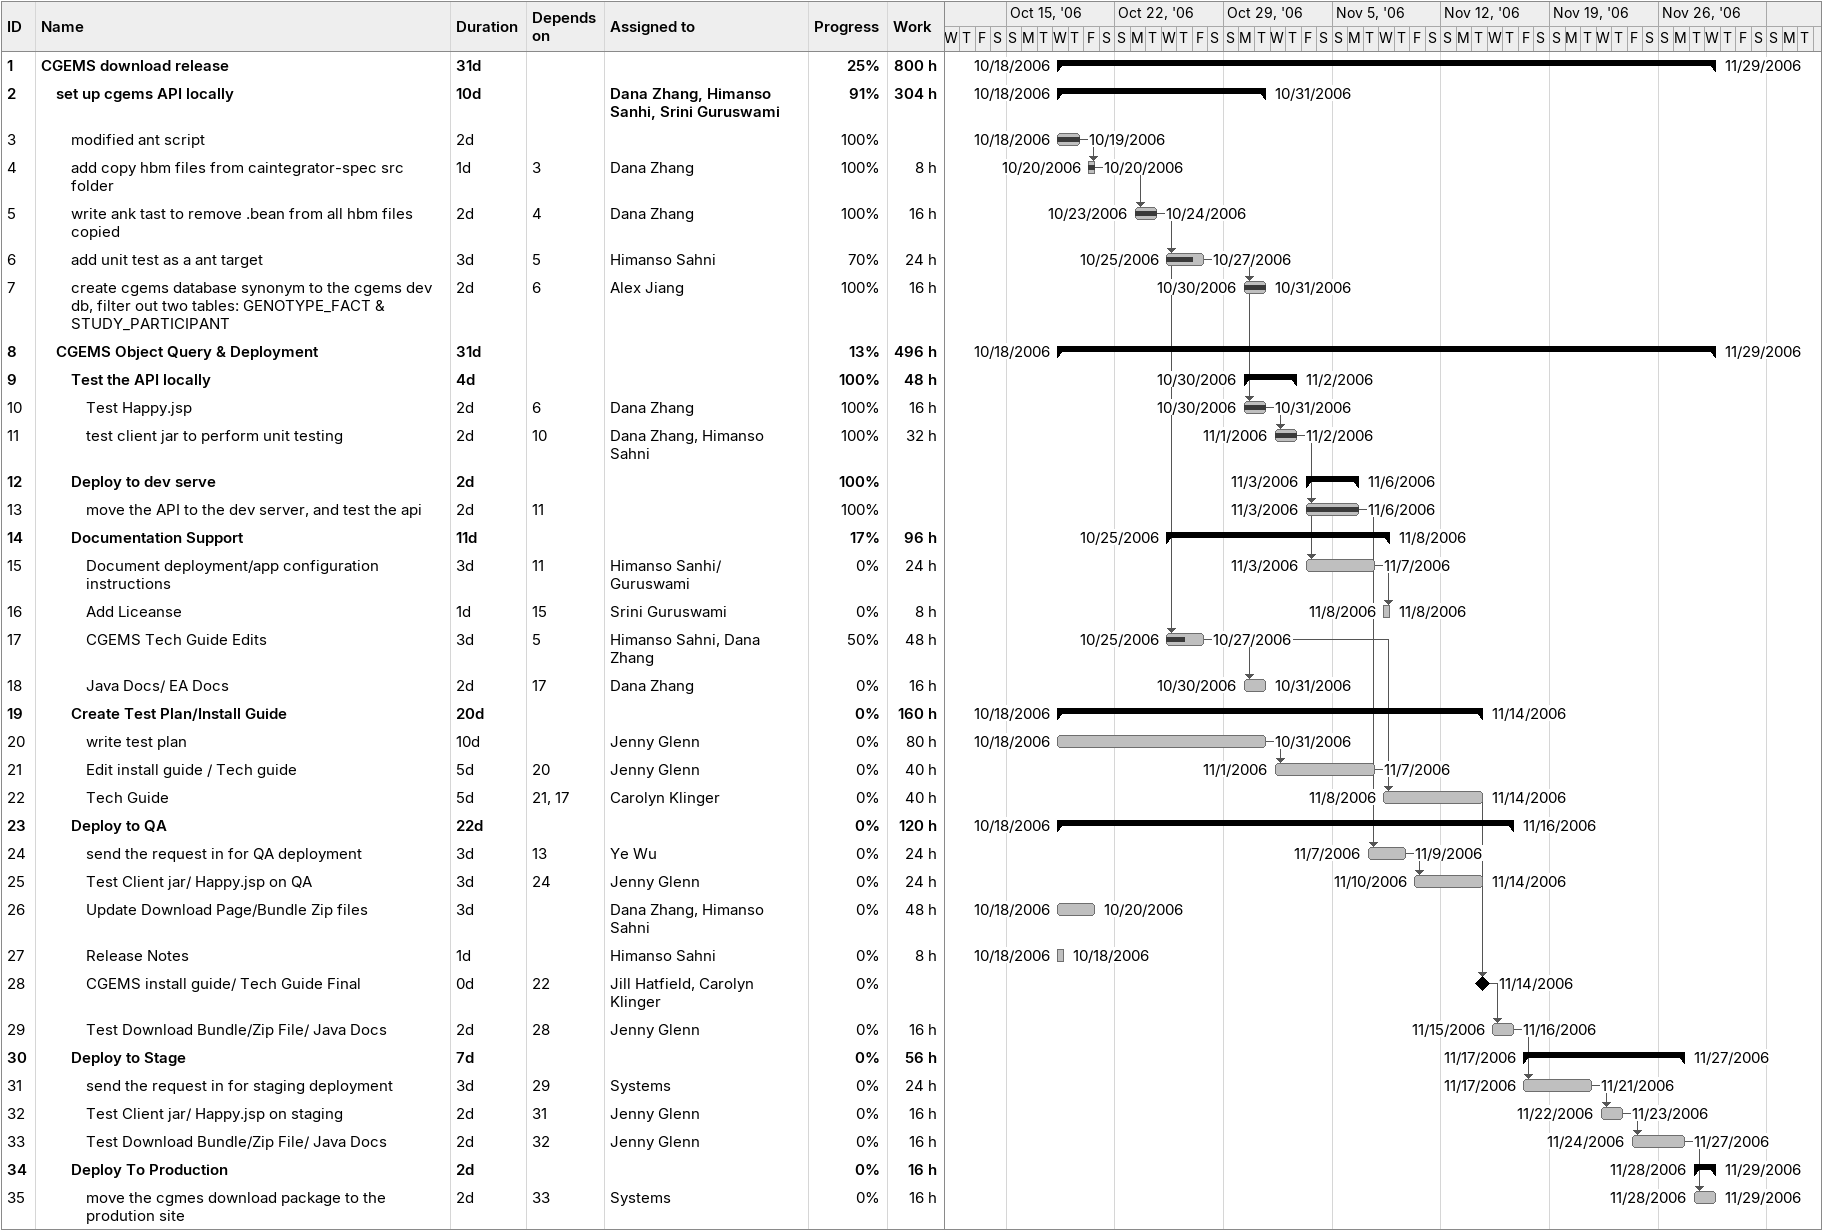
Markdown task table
| ID | Level | Task | Duration | Start | Finish | Predecessors | Resources | % complete | Work (h) |
|---|---|---|---|---|---|---|---|---|---|
| 1 | 1 | **CGEMS download release** | 31d | 2006-10-18 | 2006-11-29 |  |  | 25 | 800 |
| 2 | 2 | **set up cgems API locally** | 10d | 2006-10-18 | 2006-10-31 |  | Dana Zhang, Himanso Sanhi, Srini Guruswami | 91 | 304 |
| 3 | 3 | modified ant script | 2d | 2006-10-18 | 2006-10-19 |  |  | 100 |  |
| 4 | 3 | add copy hbm files from caintegrator-spec src folder | 1d | 2006-10-20 | 2006-10-20 | 3 | Dana Zhang | 100 | 8 |
| 5 | 3 | write ank tast to remove .bean from all hbm files copied | 2d | 2006-10-23 | 2006-10-24 | 4 | Dana Zhang | 100 | 16 |
| 6 | 3 | add unit test as a ant target | 3d | 2006-10-25 | 2006-10-27 | 5 | Himanso Sahni | 70 | 24 |
| 7 | 3 | create cgems database synonym to the cgems dev db, filter out two tables: GENOTYPE_FACT & STUDY_PARTICIPANT | 2d | 2006-10-30 | 2006-10-31 | 6 | Alex Jiang | 100 | 16 |
| 8 | 2 | **CGEMS Object Query & Deployment** | 31d | 2006-10-18 | 2006-11-29 |  |  | 13 | 496 |
| 9 | 3 | **Test the API locally** | 4d | 2006-10-30 | 2006-11-02 |  |  | 100 | 48 |
| 10 | 4 | Test Happy.jsp | 2d | 2006-10-30 | 2006-10-31 | 6 | Dana Zhang | 100 | 16 |
| 11 | 4 | test client jar to perform unit testing | 2d | 2006-11-01 | 2006-11-02 | 10 | Dana Zhang, Himanso Sahni | 100 | 32 |
| 12 | 3 | **Deploy to dev serve** | 2d | 2006-11-03 | 2006-11-06 |  |  | 100 |  |
| 13 | 4 | move the API to the dev server, and test the api | 2d | 2006-11-03 | 2006-11-06 | 11 |  | 100 |  |
| 14 | 3 | **Documentation Support** | 11d | 2006-10-25 | 2006-11-08 |  |  | 17 | 96 |
| 15 | 4 | Document deployment/app configuration instructions | 3d | 2006-11-03 | 2006-11-07 | 11 | Himanso Sanhi/ Guruswami | 0 | 24 |
| 16 | 4 | Add Liceanse | 1d | 2006-11-08 | 2006-11-08 | 15 | Srini Guruswami | 0 | 8 |
| 17 | 4 | CGEMS Tech Guide Edits | 3d | 2006-10-25 | 2006-10-27 | 5 | Himanso Sahni, Dana Zhang | 50 | 48 |
| 18 | 4 | Java Docs/ EA Docs | 2d | 2006-10-30 | 2006-10-31 | 17 | Dana Zhang | 0 | 16 |
| 19 | 3 | **Create Test Plan/Install Guide** | 20d | 2006-10-18 | 2006-11-14 |  |  | 0 | 160 |
| 20 | 4 | write test plan | 10d | 2006-10-18 | 2006-10-31 |  | Jenny Glenn | 0 | 80 |
| 21 | 4 | Edit install guide / Tech guide | 5d | 2006-11-01 | 2006-11-07 | 20 | Jenny Glenn | 0 | 40 |
| 22 | 4 | Tech Guide | 5d | 2006-11-08 | 2006-11-14 | 21, 17 | Carolyn Klinger | 0 | 40 |
| 23 | 3 | **Deploy to QA** | 22d | 2006-10-18 | 2006-11-16 |  |  | 0 | 120 |
| 24 | 4 | send the request in for QA deployment | 3d | 2006-11-07 | 2006-11-09 | 13 | Ye Wu | 0 | 24 |
| 25 | 4 | Test Client jar/ Happy.jsp on QA | 3d | 2006-11-10 | 2006-11-14 | 24 | Jenny Glenn | 0 | 24 |
| 26 | 4 | Update Download Page/Bundle Zip files | 3d | 2006-10-18 | 2006-10-20 |  | Dana Zhang, Himanso Sahni | 0 | 48 |
| 27 | 4 | Release Notes | 1d | 2006-10-18 | 2006-10-18 |  | Himanso Sahni | 0 | 8 |
| 28 | 4 | CGEMS install guide/ Tech Guide Final | 0d | 2006-11-14 | 2006-11-14 | 22 | Jill Hatfield, Carolyn Klinger | 0 |  |
| 29 | 4 | Test Download Bundle/Zip File/ Java Docs | 2d | 2006-11-15 | 2006-11-16 | 28 | Jenny Glenn | 0 | 16 |
| 30 | 3 | **Deploy to Stage** | 7d | 2006-11-17 | 2006-11-27 |  |  | 0 | 56 |
| 31 | 4 | send the request in for staging deployment | 3d | 2006-11-17 | 2006-11-21 | 29 | Systems | 0 | 24 |
| 32 | 4 | Test Client jar/ Happy.jsp on staging | 2d | 2006-11-22 | 2006-11-23 | 31 | Jenny Glenn | 0 | 16 |
| 33 | 4 | Test Download Bundle/Zip File/ Java Docs | 2d | 2006-11-24 | 2006-11-27 | 32 | Jenny Glenn | 0 | 16 |
| 34 | 3 | **Deploy To Production** | 2d | 2006-11-28 | 2006-11-29 |  |  | 0 | 16 |
| 35 | 4 | move the cgmes download package to the prodution site | 2d | 2006-11-28 | 2006-11-29 | 33 | Systems | 0 | 16 |
